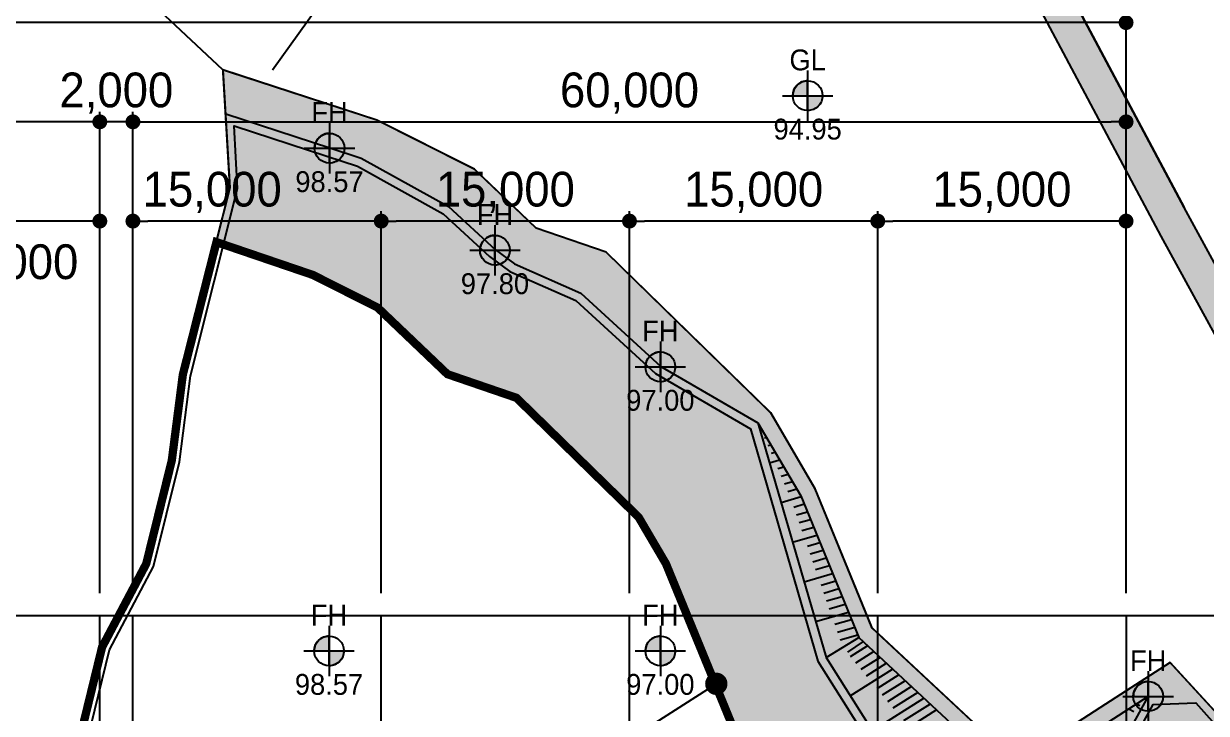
# Model space of a CAD drawing. Header units: millimetres. Extents: x 44352463 to 44913170, y -12080373 to -11704434.
# Drawn here: x 44605339 to 44676790, y -11830609 to -11788917 of the extents above; entities that cross this region are included whole.
import ezdxf
from ezdxf.enums import TextEntityAlignment as Align

# ---------------------------------------------------------------- set-up
doc = ezdxf.new("R2010")
doc.units = ezdxf.units.MM
doc.header["$LTSCALE"] = 600
doc.header["$MEASUREMENT"] = 0
for name, pattern in [('ACAD_ISO03W100', [30, 12, -18]), ('CEN', [6.2, 6, -0.1, 0, -0.1]), ('PHANTOM', [2.5, 1.25, -0.25, 0.25, -0.25, 0.25, -0.25])]:
    doc.linetypes.add(name, pattern=pattern)
doc.layers.get('0').update_dxf_attribs({"linetype": 'CONTINUOUS'})
doc.layers.get('DEFPOINTS').update_dxf_attribs({"color": 117, "linetype": 'CONTINUOUS'})
for name, color, linetype in [('# 토목공사', 8, 'CONTINUOUS'), ('+공사계획', 4, 'CONTINUOUS'), ('-won-차선', 252, 'CONTINUOUS'), ('3 dim0', 7, 'CONTINUOUS'), ('A-LEAD', 7, 'CONTINUOUS'), ('A-TEX-SYM', 3, 'CONTINUOUS'), ('A-중심선', 10, 'CEN'), ('CC-GSTR-NEWC', 6, 'CONTINUOUS'), ('s-보도', 252, 'CONTINUOUS'), ('TXT1', 3, 'CONTINUOUS'), ('교량', 252, 'CONTINUOUS'), ('대지경계선', 2, 'CONTINUOUS'), ('인도', 252, 'CONTINUOUS'), ('충돌방지대(고무범퍼)', 252, 'CONTINUOUS')]:
    doc.layers.add(name, color=color, linetype=linetype)
doc.styles.add('AUDIT_D_190715091641-0', font='')
doc.styles.get("Standard").update_dxf_attribs({"font": ''})
doc.styles.add('돋움', font='')
doc.styles.get('AUDIT_D_190715091641-0').set_extended_font_data('Dotum')
doc.styles.get('Standard').set_extended_font_data('Dotum')
doc.styles.get('돋움').set_extended_font_data('Dotum')
doc.linetypes.add('H-DICHF00', pattern='A,1.1,[32,kosdic.shx,S=0.1,R=0,X=0,Y=0],-0.333333,["F",Standard,S=0.2,R=0,X=0,Y=-0.1],-0.216667', length=1.65)
doc.dimstyles.new('scale600', dxfattribs={"dimscale": 600, "dimtxt": 2, "dimasz": 1, "dimexe": 1, "dimexo": 2.5, "dimgap": 0.8, "dimtad": 1, "dimdec": 0, "dimzin": 0, "dimdsep": 46, "dimlunit": 6, "dimtxsty": 'AUDIT_D_190715091641-0', "dimblk": 'DOT', "dimcen": 0, "dimdle": 1, "dimclrd": 256, "dimclre": 256, "dimclrt": 3, "dimadec": 0, "dimazin": 0, "dimtfac": 1, "dimtdec": 0, "dimtix": 1, "dimtmove": 2, "dimatfit": 3, "dimldrblk": 'DOT', "dimfxl": 0, "dimtolj": 1, "dimtzin": 0, "dimarcsym": 0})

# ---------------------------------------------------------------- blocks, each defined once
blk = doc.blocks.new('_Dot')
at = {"color": 0, "linetype": 'ByBlock', "lineweight": -2}
blk.add_line((-0.5, 0), (-1, 0), dxfattribs=at)
at = {"color": 0, "linetype": 'ByBlock', "const_width": 0.5}
blk.add_lwpolyline([(-0.25, 0, 1), (0.25, 0, 1)], format="xyb", close=True, dxfattribs=at)
blk = doc.blocks.new('*D45')
at = {"layer": '3 dim0', "lineweight": -2, "transparency": 16777216}
for p, q in [((44455940, -11823353), (44455940, -11794253)), ((44609940, -11823353), (44609940, -11794253)), ((44609040, -11794853), (44456840, -11794853))]:
    blk.add_line(p, q, dxfattribs=at)
at = {"layer": 'DEFPOINTS', "color": 0, "transparency": 16777216}
for p in [(44455940, -11794853), (44455940, -11824853), (44609940, -11824853)]:
    blk.add_point(p, dxfattribs=at)
at = {"layer": '3 dim0', "lineweight": -2, "transparency": 16777216, "xscale": 900, "yscale": 900, "zscale": 900, "rotation": 180}
blk.add_blockref('_Dot', (44455940, -11794853), dxfattribs=at)
at = {"layer": '3 dim0', "lineweight": -2, "transparency": 16777216, "xscale": 900, "yscale": 900, "zscale": 900}
blk.add_blockref('_Dot', (44609940, -11794853), dxfattribs=at)
at = {"layer": '3 dim0', "color": 3, "transparency": 16777216, "insert": (44532940, -11793119), "char_height": 2100, "attachment_point": 5, "style": 'AUDIT_D_190715091641-0'}
blk.add_mtext('\\A1;154,000', dxfattribs=at)
blk = doc.blocks.new('*D58')
at = {"layer": '3 dim0', "lineweight": -2, "transparency": 16777216}
for p, q in [((44598940, -11823353), (44598940, -11800253)), ((44609040, -11800853), (44599840, -11800853)), ((44609940, -11823353), (44609940, -11800253))]:
    blk.add_line(p, q, dxfattribs=at)
at = {"layer": 'DEFPOINTS', "color": 0, "transparency": 16777216}
for p in [(44598940, -11800853), (44598940, -11824853), (44609940, -11824853)]:
    blk.add_point(p, dxfattribs=at)
at = {"layer": '3 dim0', "lineweight": -2, "transparency": 16777216, "xscale": 900, "yscale": 900, "zscale": 900, "rotation": 180}
blk.add_blockref('_Dot', (44598940, -11800853), dxfattribs=at)
at = {"layer": '3 dim0', "lineweight": -2, "transparency": 16777216, "xscale": 900, "yscale": 900, "zscale": 900}
blk.add_blockref('_Dot', (44609940, -11800853), dxfattribs=at)
at = {"layer": '3 dim0', "color": 3, "transparency": 16777216, "insert": (44604440, -11803503), "char_height": 2100, "attachment_point": 5, "style": 'AUDIT_D_190715091641-0'}
blk.add_mtext('\\A1;11,000', dxfattribs=at)
blk = doc.blocks.new('*D60')
at = {"layer": '3 dim0', "lineweight": -2, "transparency": 16777216}
for p, q in [((44611940, -11823353), (44611940, -11800253)), ((44626040, -11800853), (44612840, -11800853)), ((44626940, -11823353), (44626940, -11800253))]:
    blk.add_line(p, q, dxfattribs=at)
at = {"layer": 'DEFPOINTS', "color": 0, "transparency": 16777216}
for p in [(44611940, -11800853), (44611940, -11824853), (44626940, -11824853)]:
    blk.add_point(p, dxfattribs=at)
at = {"layer": '3 dim0', "lineweight": -2, "transparency": 16777216, "xscale": 900, "yscale": 900, "zscale": 900, "rotation": 180}
blk.add_blockref('_Dot', (44611940, -11800853), dxfattribs=at)
at = {"layer": '3 dim0', "lineweight": -2, "transparency": 16777216, "xscale": 900, "yscale": 900, "zscale": 900}
blk.add_blockref('_Dot', (44626940, -11800853), dxfattribs=at)
at = {"layer": '3 dim0', "color": 3, "transparency": 16777216, "insert": (44616730, -11799119), "char_height": 2100, "attachment_point": 5, "style": 'AUDIT_D_190715091641-0'}
blk.add_mtext('\\A1;15,000', dxfattribs=at)
blk = doc.blocks.new('*D61')
at = {"layer": '3 dim0', "lineweight": -2, "transparency": 16777216}
for p, q in [((44455940, -11823353), (44455940, -11788253)), ((44671940, -11823353), (44671940, -11788253)), ((44671040, -11788853), (44456840, -11788853))]:
    blk.add_line(p, q, dxfattribs=at)
at = {"layer": 'DEFPOINTS', "color": 0, "transparency": 16777216}
for p in [(44455940, -11788853), (44455940, -11824853), (44671940, -11824853)]:
    blk.add_point(p, dxfattribs=at)
at = {"layer": '3 dim0', "lineweight": -2, "transparency": 16777216, "xscale": 900, "yscale": 900, "zscale": 900, "rotation": 180}
blk.add_blockref('_Dot', (44455940, -11788853), dxfattribs=at)
at = {"layer": '3 dim0', "lineweight": -2, "transparency": 16777216, "xscale": 900, "yscale": 900, "zscale": 900}
blk.add_blockref('_Dot', (44671940, -11788853), dxfattribs=at)
at = {"layer": '3 dim0', "color": 3, "transparency": 16777216, "insert": (44563940, -11787119), "char_height": 2100, "attachment_point": 5, "style": 'AUDIT_D_190715091641-0'}
blk.add_mtext('\\A1;216,000', dxfattribs=at)
blk = doc.blocks.new('*D62')
at = {"layer": '3 dim0', "lineweight": -2, "transparency": 16777216}
for p, q in [((44611940, -11823353), (44611940, -11794253)), ((44671940, -11823353), (44671940, -11794253)), ((44612840, -11794853), (44671040, -11794853))]:
    blk.add_line(p, q, dxfattribs=at)
at = {"layer": 'DEFPOINTS', "color": 0, "transparency": 16777216}
for p in [(44671940, -11794853), (44611940, -11824853), (44671940, -11824853)]:
    blk.add_point(p, dxfattribs=at)
at = {"layer": '3 dim0', "lineweight": -2, "transparency": 16777216, "xscale": 900, "yscale": 900, "zscale": 900, "rotation": 180}
blk.add_blockref('_Dot', (44611940, -11794853), dxfattribs=at)
at = {"layer": '3 dim0', "lineweight": -2, "transparency": 16777216, "xscale": 900, "yscale": 900, "zscale": 900}
blk.add_blockref('_Dot', (44671940, -11794853), dxfattribs=at)
at = {"layer": '3 dim0', "color": 3, "transparency": 16777216, "insert": (44641940, -11793119), "char_height": 2100, "attachment_point": 5, "style": 'AUDIT_D_190715091641-0'}
blk.add_mtext('\\A1;60,000', dxfattribs=at)
blk = doc.blocks.new('*D63')
at = {"layer": '3 dim0', "lineweight": -2, "transparency": 16777216}
for p, q in [((44641940, -11823353), (44641940, -11800253)), ((44656040, -11800853), (44642840, -11800853)), ((44656940, -11823353), (44656940, -11800253))]:
    blk.add_line(p, q, dxfattribs=at)
at = {"layer": 'DEFPOINTS', "color": 0, "transparency": 16777216}
for p in [(44641940, -11800853), (44641940, -11824853), (44656940, -11824853)]:
    blk.add_point(p, dxfattribs=at)
at = {"layer": '3 dim0', "lineweight": -2, "transparency": 16777216, "xscale": 900, "yscale": 900, "zscale": 900, "rotation": 180}
blk.add_blockref('_Dot', (44641940, -11800853), dxfattribs=at)
at = {"layer": '3 dim0', "lineweight": -2, "transparency": 16777216, "xscale": 900, "yscale": 900, "zscale": 900}
blk.add_blockref('_Dot', (44656940, -11800853), dxfattribs=at)
at = {"layer": '3 dim0', "color": 3, "transparency": 16777216, "insert": (44649440, -11799119), "char_height": 2100, "attachment_point": 5, "style": 'AUDIT_D_190715091641-0'}
blk.add_mtext('\\A1;15,000', dxfattribs=at)
blk = doc.blocks.new('*D64')
at = {"layer": '3 dim0', "lineweight": -2, "transparency": 16777216}
for p, q in [((44656940, -11823353), (44656940, -11800253)), ((44671040, -11800853), (44657840, -11800853)), ((44671940, -11823353), (44671940, -11800253))]:
    blk.add_line(p, q, dxfattribs=at)
at = {"layer": 'DEFPOINTS', "color": 0, "transparency": 16777216}
for p in [(44656940, -11800853), (44656940, -11824853), (44671940, -11824853)]:
    blk.add_point(p, dxfattribs=at)
at = {"layer": '3 dim0', "lineweight": -2, "transparency": 16777216, "xscale": 900, "yscale": 900, "zscale": 900, "rotation": 180}
blk.add_blockref('_Dot', (44656940, -11800853), dxfattribs=at)
at = {"layer": '3 dim0', "lineweight": -2, "transparency": 16777216, "xscale": 900, "yscale": 900, "zscale": 900}
blk.add_blockref('_Dot', (44671940, -11800853), dxfattribs=at)
at = {"layer": '3 dim0', "color": 3, "transparency": 16777216, "insert": (44664440, -11799119), "char_height": 2100, "attachment_point": 5, "style": 'AUDIT_D_190715091641-0'}
blk.add_mtext('\\A1;15,000', dxfattribs=at)
blk = doc.blocks.new('*D65')
at = {"layer": '3 dim0', "lineweight": -2, "transparency": 16777216}
for p, q in [((44626940, -11823353), (44626940, -11800253)), ((44641040, -11800853), (44627840, -11800853)), ((44641940, -11823353), (44641940, -11800253))]:
    blk.add_line(p, q, dxfattribs=at)
at = {"layer": 'DEFPOINTS', "color": 0, "transparency": 16777216}
for p in [(44626940, -11800853), (44626940, -11824853), (44641940, -11824853)]:
    blk.add_point(p, dxfattribs=at)
at = {"layer": '3 dim0', "lineweight": -2, "transparency": 16777216, "xscale": 900, "yscale": 900, "zscale": 900, "rotation": 180}
blk.add_blockref('_Dot', (44626940, -11800853), dxfattribs=at)
at = {"layer": '3 dim0', "lineweight": -2, "transparency": 16777216, "xscale": 900, "yscale": 900, "zscale": 900}
blk.add_blockref('_Dot', (44641940, -11800853), dxfattribs=at)
at = {"layer": '3 dim0', "color": 3, "transparency": 16777216, "insert": (44634440, -11799119), "char_height": 2100, "attachment_point": 5, "style": 'AUDIT_D_190715091641-0'}
blk.add_mtext('\\A1;15,000', dxfattribs=at)
blk = doc.blocks.new('*D66')
at = {"layer": '3 dim0', "lineweight": -2, "transparency": 16777216}
for p, q in [((44609940, -11823353), (44609940, -11794253)), ((44611940, -11823353), (44611940, -11794253)), ((44609040, -11794853), (44608140, -11794853)), ((44611940, -11794853), (44609940, -11794853)), ((44612840, -11794853), (44613740, -11794853))]:
    blk.add_line(p, q, dxfattribs=at)
at = {"layer": 'DEFPOINTS', "color": 0, "transparency": 16777216}
for p in [(44609940, -11794853), (44609940, -11824853), (44611940, -11824853)]:
    blk.add_point(p, dxfattribs=at)
at = {"layer": '3 dim0', "lineweight": -2, "transparency": 16777216, "xscale": 900, "yscale": 900, "zscale": 900}
blk.add_blockref('_Dot', (44609940, -11794853), dxfattribs=at)
at = {"layer": '3 dim0', "lineweight": -2, "transparency": 16777216, "xscale": 900, "yscale": 900, "zscale": 900, "rotation": 180}
blk.add_blockref('_Dot', (44611940, -11794853), dxfattribs=at)
at = {"layer": '3 dim0', "color": 3, "transparency": 16777216, "insert": (44610940, -11793119), "char_height": 2100, "attachment_point": 5, "style": 'AUDIT_D_190715091641-0'}
blk.add_mtext('\\A1;2,000', dxfattribs=at)
blk = doc.blocks.new('A$C1C3B03E3')
at = {"layer": '+공사계획', "ltscale": 5}
h = blk.add_hatch(color=1, dxfattribs=at)
h.dxf.hatch_style = 1
edge = h.paths.add_edge_path()
edge.add_line((2.031, 2.031), (3.231, 2.031))
edge.add_arc((2.031, 2.031), 1.2, -90, 0, ccw=False)
edge.add_line((2.031, 0.831), (2.031, 2.031))
edge = h.paths.add_edge_path()
edge.add_line((2.031, 2.031), (2.031, 3.231))
edge.add_arc((2.031, 2.031), 1.2, 90, 180)
edge.add_line((0.831, 2.031), (2.031, 2.031))
at = {"layer": '+공사계획', "color": 1, "ltscale": 5}
for points in [[(2.031, 4.062), (2.031, 0)], [(0, 2.031), (4.062, 2.031)]]:
    blk.add_lwpolyline(points, dxfattribs=at)
for points in [[(2.031, 2.031), (2.031, 3.231, 0.414214), (0.831, 2.031), (2.031, 2.031)], [(2.031, 2.031), (3.231, 2.031, -0.414214), (2.031, 0.831), (2.031, 2.031)]]:
    blk.add_lwpolyline(points, format="xyb", dxfattribs=at)
blk.add_circle((2.031, 2.031), 1.2, dxfattribs=at)
blk = doc.blocks.new('ZZZZ')
at = {"layer": 'A-TEX-SYM', "xscale": 750.0000000000001, "yscale": 750.0000000000001, "zscale": 750.0000000000001, "rotation": 359.9931955615171}
for p in [(11654469, 4292372, 94945), (11625582, 4289196), (11635576, 4283029), (11645570, 4275980), (11625554, 4258808), (11645570, 4258808), (11675041, 4256061)]:
    blk.add_blockref('A$C1C3B03E3', p, dxfattribs=at)
at = {"layer": 'A-TEX-SYM', "style": '돋움'}
for s, p in [('GL', (11655992, 4296057, 94945)), ('FH', (11627105, 4292881)), ('94.95', (11655992, 4291874, 94945)), ('98.57', (11627105, 4288697)), ('FH', (11637100, 4286714)), ('97.80', (11637100, 4282530)), ('FH', (11647093, 4279666)), ('97.00', (11647093, 4275482)), ('FH', (11627077, 4262493)), ('FH', (11647093, 4262493)), ('FH', (11676565, 4259746)), ('98.57', (11627077, 4258309)), ('97.00', (11647093, 4258309))]:
    blk.add_text(s, height=1260, dxfattribs=at).set_placement(p, align=Align.MIDDLE_CENTER)
blk = doc.blocks.new('A$C159fdbf0')
at = {"layer": '# 토목공사', "linetype": 'H-DICHF00', "ltscale": 5, "flags": 128}
blk.add_lwpolyline([(-145062, -35525), (-128133, -36729), (-99600, -47871), (-92404, -51519), (-82290, -55317), (-80196, -55317), (-54378, -50318), (-39312, -47295), (-20279, -45240), (-8609, -42300), (-6842, -35051), (-4175, -30014), (-2609, -23683), (-1943, -18500), (899, -7164), (697, -3383), (6298, -5210), (8147, -5813), (13314, -8691), (16129, -11288), (17346, -12181), (21329, -13934), (26143, -18355), (31887, -21692), (35961, -35750), (43906, -48353), (47076, -51311), (50207, -49289), (56214, -38359), (58788, -38269), (73467, -54767)], dxfattribs=at)
at = {"layer": 'DEFPOINTS', "ltscale": 3}
blk.add_line((0, 0), (-92670, 87280), dxfattribs=at)

msp = doc.modelspace()

# ---------------------------------------------------------------- hatches: boundary and pattern name
at = {"layer": 'A-LEAD'}
h = msp.add_hatch(dxfattribs=at)
h.set_pattern_fill('GRASS', color=256, scale=80)
h.set_pattern_definition([(90, (36562275.6, -15676925.4), (-1436.84, 1436.84), [381, -2492.68]), (45, (36562275.6, -15676925.4), (-1436.841, 1436.841), [381, -1651]), (135, (36562275.6, -15676925.4), (-1436.841, -1436.841), [381, -1651])])
edge = h.paths.add_edge_path()
edge.add_line((44696406.396, -11841866.397), (44692040.637, -11847073.289))
edge.add_line((44692040.637, -11847073.289), (44690069.258, -11844779.23))
edge.add_line((44690069.258, -11844779.23), (44684773.006, -11838620.132))
edge.add_line((44684773.006, -11838620.132), (44674603.207, -11827542.254))
edge.add_line((44674603.207, -11827542.254), (44670703.559, -11830059.606))
edge.add_line((44670703.559, -11830059.606), (44665285.531, -11833556.654))
edge.add_line((44665285.531, -11833556.654), (44656608.715, -11825452.223))
edge.add_line((44656608.715, -11825452.223), (44653159.244, -11817029.426))
edge.add_line((44653159.244, -11817029.426), (44650470.871, -11812448.377))
edge.add_line((44650470.871, -11812448.377), (44640521.438, -11802721.988))
edge.add_line((44640521.438, -11802721.988), (44636291.596, -11801270.17))
edge.add_line((44636291.596, -11801270.17), (44632574.149, -11797723.14))
edge.add_line((44632574.149, -11797723.14), (44626666.136, -11794747.132))
edge.add_line((44626666.136, -11794747.132), (44617362.678, -11791713.611))
edge.add_line((44617362.678, -11791713.611), (44617785.461, -11798848.713))
edge.add_line((44617785.461, -11798848.713), (44616960.678, -11802103.544))
edge.add_line((44616960.678, -11802103.544), (44622785.201, -11804088.298))
edge.add_line((44622785.201, -11804088.298), (44626687.979, -11806054.379))
edge.add_line((44626687.979, -11806054.379), (44630913.744, -11810085.969))
edge.add_line((44630913.744, -11810085.969), (44635084.402, -11811516.84))
edge.add_line((44635084.402, -11811516.84), (44642463.916, -11818730.665))
edge.add_line((44642463.916, -11818730.665), (44644114.922, -11821544.994))
edge.add_line((44644114.922, -11821544.994), (44648124.595, -11831333.294))
edge.add_line((44648124.595, -11831333.294), (44648525.925, -11831708.042))
edge.add_line((44648525.925, -11831708.042), (44655498.828, -11831810.718))
edge.add_line((44655498.828, -11831810.718), (44655573.689, -11836797.34))
edge.add_line((44655573.689, -11836797.34), (44654050.076, -11836868.123))
edge.add_line((44654050.076, -11836868.123), (44664099.067, -11846253.685))
edge.add_line((44664099.067, -11846253.685), (44672829.8, -11840617.842))
edge.add_line((44672829.8, -11840617.842), (44685243.16, -11854334.519))
edge.add_line((44685243.16, -11854334.519), (44693197.199, -11860730.796))
edge.add_line((44693197.199, -11860730.796), (44696190.707, -11864947.452))
edge.add_line((44696190.707, -11864947.452), (44696424.993, -11866078.703))
edge.add_line((44696424.993, -11866078.703), (44699366.974, -11871539.329))
edge.add_line((44699366.974, -11871539.329), (44701379.02, -11873623.791))
edge.add_line((44701379.02, -11873623.791), (44698660.775, -11882216.731))
edge.add_line((44698660.775, -11882216.731), (44692129.86, -11893203.467))
edge.add_line((44692129.86, -11893203.467), (44694988.945, -11900076.403))
edge.add_line((44694988.945, -11900076.403), (44696180.974, -11901451.579))
edge.add_line((44696180.974, -11901451.579), (44711244.921, -11888393.864))
edge.add_arc((44702729.969, -11878570.646), 13000, 310.91936792, 390.20404832)
edge.add_line((44713965.079, -11872030.593), (44704079.754, -11855048.664))
edge.add_line((44704079.754, -11855048.664), (44696406.396, -11841866.397))
at = {"layer": 's-보도'}
h = msp.add_hatch(dxfattribs=at)
h.set_pattern_fill('AR-HBONE', color=256, scale=150, angle=408.00558807, style=0)
h.set_pattern_definition([(93.00558807, (321698819.5, -530412582.5), (-630.63466696, 567.71464384), [1800, -600]), (183.00558807, (321698788, -530411983.3), (-630.63466696, 567.71464384), [1800, -600])])
edge = h.paths.add_edge_path()
edge.add_line((44689712.961, -11830364.485), (44691478.262, -11829424.427))
edge.add_line((44691478.262, -11829424.427), (44675453.074, -11800032.695))
edge.add_line((44675452.988, -11800032.751), (44665908.91, -11782107.247))
edge.add_line((44665909.422, -11782107.403), (44660921.677, -11772819.106))
edge.add_ellipse((44647723.403, -11779903.691), major_axis=(-7951.705, 12718.899), ratio=0.998881397, start_angle=266.21810774, end_angle=274.10682024)
edge.add_line((44659825.981, -11771070.396), (44658728.659, -11772823.304))
edge.add_ellipse((44647725.822, -11779890.4), major_axis=(6940.025, -11100.698), ratio=0.998881397, start_angle=447.80679528, end_angle=450.69861803, ccw=False)
edge.add_line((44659071.57, -11773388.032), (44664263.465, -11783340.916))
edge.add_line((44664263.465, -11783340.916), (44666534.895, -11787624.108))
edge.add_line((44666534.895, -11787624.108), (44674050.78, -11801766.772))
edge.add_line((44674050.78, -11801766.772), (44689712.961, -11830364.485))
edge = h.paths.add_edge_path()
edge.add_line((44615747.994, -11781508.769), (44626195.596, -11776125.436))
edge.add_line((44626195.596, -11776125.436), (44642180.133, -11768032.41))
edge.add_ellipse((44647725.822, -11779890.4), major_axis=(6940.025, -11100.698), ratio=0.998881397, start_angle=450.69861803, end_angle=533.01992859, ccw=False)
edge.add_line((44658728.659, -11772823.304), (44659825.981, -11771070.396))
edge.add_ellipse((44647723.403, -11779903.691), major_axis=(-7951.705, 12718.899), ratio=0.998881397, start_angle=274.10682024, end_angle=298.54439526)
edge.add_ellipse((44647723.403, -11779903.691), major_axis=(-7951.705, 12718.899), ratio=0.998881397, start_angle=298.54439526, end_angle=353.24540743)
edge.add_line((44641321.175, -11766338.864), (44625353.087, -11774437.799))
edge.add_line((44625353.581, -11774437.681), (44615903.055, -11779067.662))
edge.add_line((44615902.853, -11779067.266), (44615416.978, -11779497.217))
edge.add_line((44615416.978, -11779497.217), (44615225.786, -11780576.042))
edge.add_line((44615225.786, -11780576.042), (44615747.994, -11781508.769))

# ---------------------------------------------------------------- linework, layer by layer
at = {"layer": '+공사계획', "color": 6}
for points in [[(44617550.044, -11794376.989), (44623844.379, -11796430.176), (44625738.994, -11797048.193), (44631000.208, -11799978.524), (44633838.684, -11802597.128), (44634989.391, -11803441.106), (44638997.846, -11805205.722), (44643832.176, -11809645.634), (44649702.356, -11813055.832)], [(44649702.356, -11813055.832), (44653812.771, -11827239.066), (44661685.961, -11839727.369), (44664523.238, -11842374.769), (44667220.967, -11840633.335), (44673304.002, -11829565.125)], [(44649702.356, -11813055.832), (44652286.475, -11817460.456), (44655791, -11826020.644), (44665197.742, -11834797.866), (44673304.002, -11829565.125)]]:
    msp.add_lwpolyline(points, dxfattribs=at)
at = {"layer": '-won-차선', "linetype": 'ACAD_ISO03W100', "ltscale": 0.3, "extrusion": (-0.848336, -0.458913, 0.264054), "elevation": -32495483.113, "flags": 128}
msp.add_lwpolyline([(31602509.382, 8896505.451), (31668085.968, 8896141.17), (31711027.176, 8896205.853)], dxfattribs=at)
at = {"layer": 'A-LEAD', "color": 95}
msp.add_lwpolyline([(44684773.006, -11838620.132), (44674603.207, -11827542.254), (44670703.559, -11830059.606), (44665285.531, -11833556.654), (44656608.715, -11825452.223), (44653159.244, -11817029.426), (44650470.871, -11812448.377), (44640521.438, -11802721.988), (44636291.596, -11801270.17), (44632574.149, -11797723.14), (44626666.136, -11794747.132), (44617362.678, -11791713.611), (44617785.461, -11798848.713), (44616960.678, -11802103.544), (44622785.201, -11804088.298), (44626687.979, -11806054.379), (44630913.744, -11810085.969), (44635084.402, -11811516.84), (44642463.916, -11818730.665), (44644114.922, -11821544.994), (44648124.595, -11831333.294)], dxfattribs=at)
at = {"layer": 'A-중심선', "ltscale": 5}
for p, q in [((44609940.232, -12042884.796), (44609940.232, -11824697.371)), ((44611940.209, -11929444.407), (44611940.209, -11824697.418)), ((44611940.232, -11930423.108), (44611940.232, -11824699.043)), ((44626940.209, -11929444.407), (44626940.209, -11824699.043)), ((44641940.209, -11930744.407), (44641940.209, -11824699.043)), ((44641940.209, -11930744.407), (44641940.209, -11824699.043)), ((44656940.209, -11929444.407), (44656940.209, -11824699.043)), ((44671940.209, -11824699.043), (44671940.209, -11929444.407))]:
    msp.add_line(p, q, dxfattribs=at)
at = {"layer": 'CC-GSTR-NEWC'}
for p, q in [((44649963.386, -11813500.757), (44649902.46, -11813518.414)), ((44650224.416, -11813945.683), (44650102.563, -11813980.997)), ((44650485.447, -11814390.608), (44650302.667, -11814443.579)), ((44650746.477, -11814835.533), (44650502.771, -11814906.161)), ((44650398.242, -11815457.028), (44651007.507, -11815280.458)), ((44651268.537, -11815725.384), (44650902.978, -11815831.326)), ((44651529.567, -11816170.309), (44651103.082, -11816293.908)), ((44651790.598, -11816615.234), (44651303.185, -11816756.49)), ((44652051.628, -11817060.159), (44651503.289, -11817219.072)), ((44651094.128, -11817858.224), (44652305.585, -11817507.134)), ((44652496.103, -11817972.495), (44651864.704, -11818155.479)), ((44652686.62, -11818437.855), (44652029.551, -11818628.279)), ((44652877.138, -11818903.215), (44652194.399, -11819101.079)), ((44653067.656, -11819368.576), (44652359.246, -11819573.879)), ((44651790.014, -11820259.421), (44653258.173, -11819833.936)), ((44653448.691, -11820299.296), (44652688.941, -11820519.478)), ((44653639.209, -11820764.657), (44652853.788, -11820992.278)), ((44653829.726, -11821230.017), (44653018.636, -11821465.078)), ((44652485.9, -11822660.617), (44654210.762, -11822160.738)), ((44654020.244, -11821695.377), (44653183.483, -11821937.877)), ((44654401.279, -11822626.098), (44653513.178, -11822883.477)), ((44654591.797, -11823091.459), (44653678.025, -11823356.277)), ((44654782.314, -11823556.819), (44653842.873, -11823829.077)), ((44654972.832, -11824022.179), (44654007.72, -11824301.876)), ((44653181.785, -11825061.813), (44655163.35, -11824487.54)), ((44655353.867, -11824952.9), (44654337.415, -11825247.476)), ((44655544.385, -11825418.26), (44654502.262, -11825720.276)), ((44655734.903, -11825883.621), (44654667.11, -11826193.076)), ((44653812.771, -11827239.066), (44655791, -11826020.644)), ((44656053.236, -11826265.331), (44655103.204, -11826905.224)), ((44656326.939, -11826520.718), (44655265.354, -11827189.989)), ((44656704.978, -11826873.456), (44655587.7, -11827577.839)), ((44657083.016, -11827226.195), (44655910.046, -11827965.689)), ((44655270.384, -11829551.103), (44657839.092, -11827931.673)), ((44657461.054, -11827578.934), (44656232.392, -11828353.538)), ((44658217.13, -11828284.412), (44656877.084, -11829129.238)), ((44658595.168, -11828637.151), (44657199.429, -11829517.088)), ((44658973.206, -11828989.89), (44657521.775, -11829904.938)), ((44659351.244, -11829342.629), (44657844.121, -11830292.788)), ((44656603.652, -11831665.907), (44659729.283, -11829695.368)), ((44660107.321, -11830048.107), (44658488.813, -11831068.488)), ((44672586.944, -11830027.999), (44672764.611, -11830125.644)), ((44673064.336, -11829719.833), (44673123.719, -11829752.47)), ((44660485.359, -11830400.846), (44658811.159, -11831456.338)), ((44672109.552, -11830336.165), (44672405.503, -11830498.818))]:
    msp.add_line(p, q, dxfattribs=at)
at = {"layer": 'DEFPOINTS'}
msp.add_line((44620362.678, -11791713.611), (44638854.875, -11765819.392), dxfattribs=at)
at = {"layer": 'DEFPOINTS', "ltscale": 3}
msp.add_lwpolyline([(44413940.608, -11824699.043), (44709331.348, -11824699.043), (44709331.348, -12042886.468), (44413940.608, -12042886.468)], close=True, dxfattribs=at)
at = {"layer": 'TXT1', "color": 7}
msp.add_line((44641055.54, -11832724.994), (44647185.224, -11828823.522), dxfattribs=at)
at = {"layer": 'TXT1', "color": 7, "const_width": 674.405}
msp.add_lwpolyline([(44647185.224, -11828486.32, -1), (44647185.224, -11829160.725, -1)], format="xyb", close=True, dxfattribs=at)
at = {"layer": '교량'}
for p, q in [((44665908.91, -11782107.247), (44675452.988, -11800032.751)), ((44675453.074, -11800032.695, 94245), (44665909.422, -11782107.403, 94335))]:
    msp.add_line(p, q, dxfattribs=at)
msp.add_lwpolyline([(44691478.262, -11829424.427), (44675453.074, -11800032.695)], dxfattribs=at)
at = {"layer": '대지경계선', "linetype": 'PHANTOM', "ltscale": 7, "const_width": 100, "flags": 128}
msp.add_lwpolyline([(44616960.675, -11802103.557), (44617785.461, -11798848.713), (44617362.678, -11791713.611), (44626666.136, -11794747.132), (44632574.149, -11797723.14), (44636291.596, -11801270.17), (44640521.438, -11802721.988), (44650470.871, -11812448.377), (44653159.244, -11817029.426), (44656608.715, -11825452.223), (44665285.531, -11833556.654), (44670703.559, -11830059.606), (44674603.207, -11827542.254), (44684773.006, -11838620.132), (44690069.258, -11844779.23), (44692040.637, -11847073.289), (44697617.074, -11840422.462), (44712954.135, -11865082.119), (44728148.853, -11889059.419), (44733442.811, -11897507.868), (44725550.969, -11901400.336), (44717567.689, -11907165.528), (44714159.004, -11915473.292), (44713104.693, -11922135.77), (44711359.845, -11925369.855), (44699778.814, -11935073.247), (44696765.03, -11941704.78), (44699002.66, -11947532.354), (44703086.047, -11953328.868), (44708315.325, -11956553.647), (44718783.569, -11960436.604), (44734388.101, -11975267.323), (44738677.151, -11979343.727), (44745298.572, -11986520.861), (44752342.128, -11994158.743), (44767795.524, -12012139.161), (44771320.426, -12022443.622), (44770958.131, -12035556.51), (44761049.549, -12035323.561)], dxfattribs=at)
at = {"layer": '대지경계선', "linetype": 'PHANTOM', "ltscale": 7, "const_width": 500, "flags": 128}
msp.add_lwpolyline([(44691681.535, -11928959.931), (44703570.502, -11918984.855), (44704562.64, -11912717.031), (44688240.462, -11926862.101), (44677693.131, -11914428.75), (44694904.54, -11899828.148), (44693586.616, -11896659.997), (44692157.073, -11893223.529), (44698687.989, -11882236.793), (44700047.111, -11877940.323), (44701406.234, -11873643.853), (44699394.188, -11871559.391), (44697923.197, -11868829.078), (44696452.206, -11866098.765), (44696217.92, -11864967.514), (44694721.167, -11862859.186), (44693224.413, -11860750.858), (44689247.393, -11857552.719), (44685270.374, -11854354.581), (44679063.694, -11847496.242), (44672857.014, -11840637.904), (44664126.281, -11846273.747), (44654077.289, -11836888.185), (44655600.903, -11836817.402), (44655526.042, -11831830.78), (44652039.59, -11831779.442), (44648553.138, -11831728.104), (44648151.809, -11831353.356), (44646146.972, -11826459.206), (44644142.135, -11821565.056), (44643316.633, -11820157.891), (44642491.13, -11818750.727), (44638801.373, -11815143.814), (44635111.616, -11811536.902), (44633026.287, -11810821.466), (44630940.958, -11810106.031), (44628828.075, -11808090.236), (44626715.193, -11806074.441), (44624763.804, -11805091.4), (44622812.415, -11804108.36), (44619900.153, -11803115.983), (44616986.719, -11802123.207), (44614953.948, -11810141.025), (44614288.011, -11815325.054), (44612743.609, -11821568.361), (44610076.755, -11826605.838), (44608365.44, -11833623.321), (44597022.331, -11836481.242), (44578001.171, -11838534.804), (44563118.751, -11841521.482), (44535855.274, -11846800.176), (44525186.395, -11842794.072), (44517993.23, -11839148.285), (44507317.999, -11834980.364), (44489367.046, -11827969.693), (44472136.182, -11826743.828), (44461183.163, -11831073.944), (44449372.502, -11824979.342), (44438610.012, -11828918.531), (44434058.819, -11835196.848), (44431136.074, -11839228.805), (44433277.434, -11843448.655), (44436866.579, -11845893.276), (44436108.332, -11847138.854), (44429579.138, -11854383.932), (44426315.841, -11862823.106), (44426267.552, -11871444.364), (44424148.697, -11876318.6), (44422830.184, -11882251.264), (44424044.824, -11888190.724), (44426841.091, -11894558.565), (44430495.301, -11901408.273), (44432838.875, -11903973.373), (44432234.297, -11917736.096), (44435852.436, -11921058.632), (44436955.169, -11919941.582), (44441611.249, -11937698.444), (44438624.287, -11935449.115), (44432726.761, -11933191.7), (44429143.089, -11934691.065), (44427736.62, -11933943.822), (44429671.653, -11938117.834), (44429297.756, -11942104.783), (44443343.52, -12027268.815), (44517654.72, -12026616.277), (44572070.039, -12024146.741), (44581771.629, -12026800.104), (44646695.741, -12024942.742), (44665257.164, -12024426.426), (44709430.419, -12034141.296), (44761047.156, -12035362.272), (44761203.786, -12029679.249), (44761360.416, -12023996.226), (44760195.788, -12020593.792), (44759031.16, -12017191.358), (44753720.023, -12011010.724), (44748408.886, -12004830.091), (44743817.599, -11999730.079), (44739226.311, -11994630.067), (44735418.776, -11990485.886), (44731611.24, -11986341.705), (44726588.204, -11981568.834), (44718363.904, -11973753.945), (44713426.968, -11969063.294), (44708686.767, -11967304.035), (44703946.566, -11965544.776), (44700048.863, -11963142.605), (44696151.159, -11960740.433), (44694512.279, -11958413.335), (44692350.813, -11955343.988), (44690189.346, -11952274.642), (44689755.597, -11951147.49), (44687668.287, -11945720.945), (44686014.727, -11941421.551), (44688848.131, -11935190.741)], close=True, dxfattribs=at)
at = {"layer": '인도'}
msp.add_line((44674050.78, -11801766.772, 94445), (44666534.895, -11787624.108, 94477.611), dxfattribs=at)
msp.add_lwpolyline([(44689712.961, -11830364.485), (44674050.78, -11801766.772)], dxfattribs=at)

# ---------------------------------------------------------------- block references
at = {"ltscale": 3}
msp.add_blockref('A$C159fdbf0', (44617362.678, -11791713.611), dxfattribs=at)
at = {"layer": '충돌방지대(고무범퍼)'}
msp.add_blockref('ZZZZ', (32996710.738, -16087166.79), dxfattribs=at)

# ---------------------------------------------------------------- dimensions: what is measured, and where the dimension line sits
at = {"layer": '3 dim0'}
for base, p1, p2, picture, middle in [((44455940.209, -11788852.777), (44671940.209, -11824852.777), (44455940.209, -11824852.777), '*D61', (44563940.209, -11787119.046)), ((44455940.209, -11794852.777), (44609940.209, -11824852.777), (44455940.209, -11824852.777), '*D45', (44532940.209, -11793119.046)), ((44609940.209, -11794852.777), (44611940.209, -11824852.777), (44609940.209, -11824852.777), '*D66', (44610940.209, -11793119.046)), ((44626940.209, -11800852.777), (44641940.209, -11824852.777), (44626940.209, -11824852.777), '*D65', (44634440.209, -11799119.046)), ((44641940.209, -11800852.777), (44656940.209, -11824852.777), (44641940.209, -11824852.777), '*D63', (44649440.209, -11799119.046)), ((44656940.209, -11800852.777), (44671940.209, -11824852.777), (44656940.209, -11824852.777), '*D64', (44664440.209, -11799119.046))]:
    dim = msp.add_linear_dim(base=base, p1=p1, p2=p2, angle=180, dimstyle='scale600', override={"dimtxt": 3.5, "dimasz": 1.5}, dxfattribs=at)
    dim.commit()
    dim.dimension.update_dxf_attribs({"geometry": picture, "text_midpoint": middle})
dim = msp.add_linear_dim(base=(44671940.209, -11794852.777), p1=(44611940.209, -11824852.777), p2=(44671940.209, -11824852.777), dimstyle='scale600', override={"dimtxt": 3.5, "dimasz": 1.5}, dxfattribs=at)
dim.commit()
dim.dimension.update_dxf_attribs({"geometry": '*D62', "text_midpoint": (44641940.209, -11793119.046)})
for base, p1, p2, picture, middle in [((44611940.209, -11800852.777), (44626940.209, -11824852.777), (44611940.209, -11824852.777), '*D60', (44616730, -11799119.046)), ((44598940.209, -11800852.777), (44609940.209, -11824852.777), (44598940.209, -11824852.777), '*D58', (44604440.209, -11803503.199))]:
    dim = msp.add_linear_dim(base=base, p1=p1, p2=p2, angle=180, dimstyle='scale600', override={"dimtxt": 3.5, "dimasz": 1.5}, dxfattribs=at)
    dim.commit()
    dim.dimension.update_dxf_attribs({"geometry": picture, "text_midpoint": middle, "dimtype": 160})

doc.saveas('drawing.dxf')
